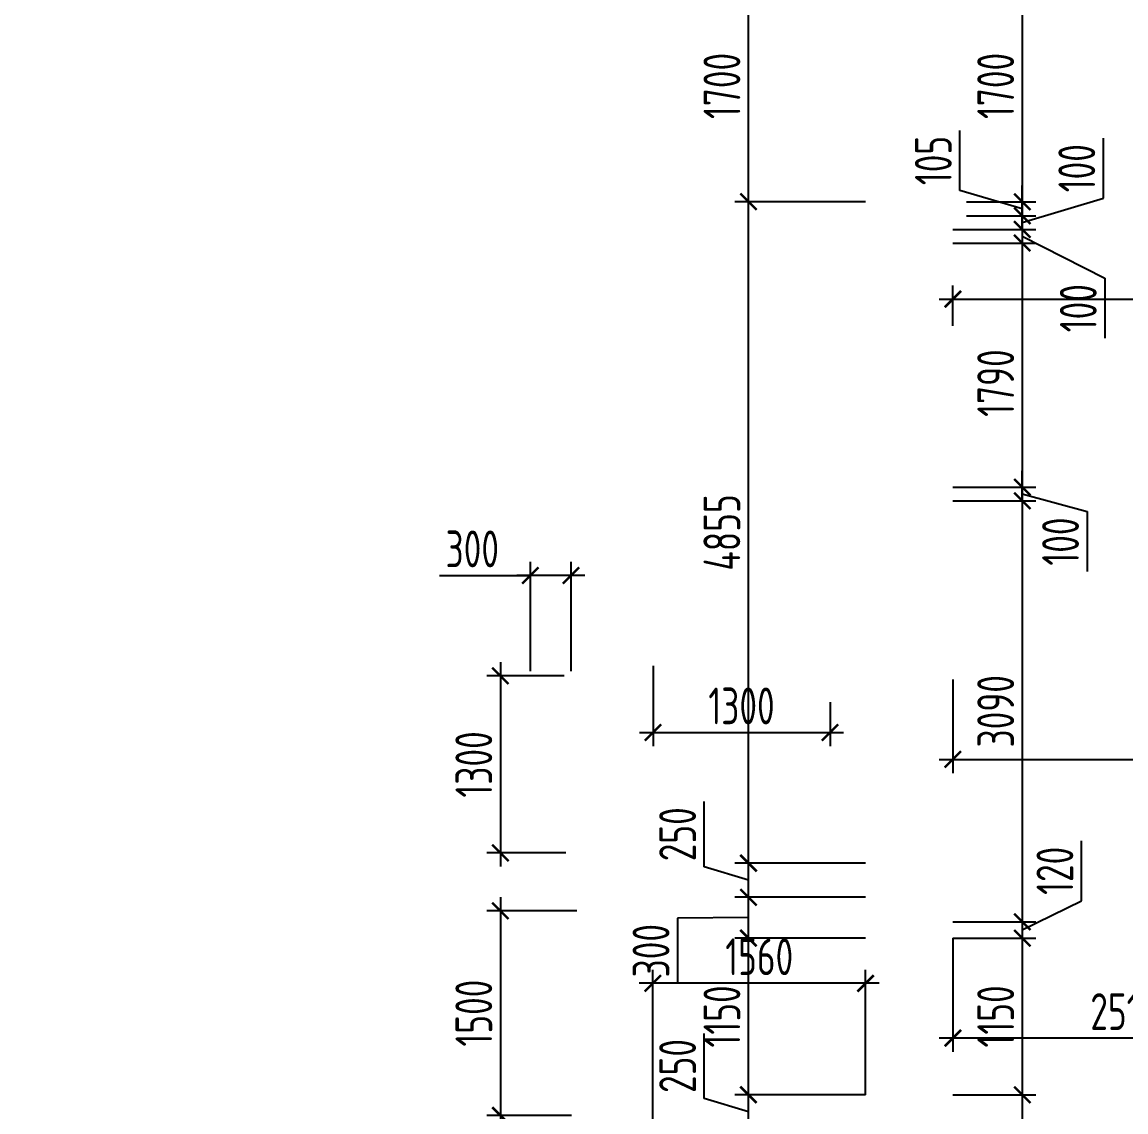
# Model space of a CAD drawing. Header units: millimetres. Extents: x -350007 to 536090, y -888 to 198380.
# Drawn here: x -218743 to -210644, y 94995 to 102994 of the extents above; entities that cross this region are included whole.
import ezdxf

# ---------------------------------------------------------------- set-up
doc = ezdxf.new("R2010")
doc.units = ezdxf.units.MM
doc.layers.add('АР_Размеры нов.', color=15, linetype='Continuous', lineweight=0)
doc.styles.add('ISOCPEUR', font='isocpeur.ttf', dxfattribs={"width": 0.7})
doc.dimstyles.new('R_100', dxfattribs={"dimtxt": 270, "dimasz": 120, "dimexe": 100, "dimexo": 0, "dimgap": 60, "dimtad": 1, "dimdec": 0, "dimrnd": 5, "dimzin": 0, "dimdsep": 46, "dimtxsty": 'ISOCPEUR', "dimblk": 'ARCHTICK', "dimcen": 0, "dimdle": 100, "dimclrd": 256, "dimclre": 256, "dimclrt": 256, "dimadec": 0, "dimazin": 0, "dimtfac": 2, "dimtdec": 0, "dimtofl": 0, "dimtmove": 1, "dimatfit": 3, "dimfxl": 1, "dimtvp": 3, "dimtolj": 1, "dimtzin": 0, "dimarcsym": 0})

# ---------------------------------------------------------------- blocks, each defined once
blk = doc.blocks.new('_ArchTick')
at = {"color": 0, "linetype": 'ByBlock', "const_width": 0.15}
blk.add_lwpolyline([(-0.5, -0.5), (0.5, 0.5)], dxfattribs=at)
blk = doc.blocks.new('*D2750')
at = {"layer": 'АР_Размеры нов.', "lineweight": -2, "ltscale": 100, "transparency": 16777216}
for p, q in [((-211404.8, 103475.4), (-211404.8, 101575.4)), ((-211763, 103375.4), (-211304.8, 103375.4)), ((-211763, 101675.4), (-211304.8, 101675.4))]:
    blk.add_line(p, q, dxfattribs=at)
at = {"layer": 'АР_Размеры нов.', "lineweight": -2, "ltscale": 100, "transparency": 16777216, "xscale": 120, "yscale": 120, "zscale": 120}
for p, rotation in [((-211404.8, 103375.4), 90), ((-211404.8, 101675.4), 270)]:
    blk.add_blockref('_ArchTick', p, dxfattribs=dict(at, rotation=rotation))
at = {"layer": 'АР_Размеры нов.', "ltscale": 100, "transparency": 16777216, "insert": (-211599.8, 102525.4), "char_height": 270, "attachment_point": 5, "rotation": 90, "style": 'ISOCPEUR'}
blk.add_mtext('\\A1;1700', dxfattribs=at)
blk = doc.blocks.new('*D2751')
at = {"layer": 'АР_Размеры нов.', "lineweight": -2, "ltscale": 100, "transparency": 16777216}
for p, q in [((-211404.8, 96370.7), (-211404.8, 95020.7)), ((-211914, 96270.7), (-211304.8, 96270.7)), ((-211914, 95120.7), (-211304.8, 95120.7))]:
    blk.add_line(p, q, dxfattribs=at)
at = {"layer": 'АР_Размеры нов.', "lineweight": -2, "ltscale": 100, "transparency": 16777216, "xscale": 120, "yscale": 120, "zscale": 120}
for p, rotation in [((-211404.8, 96270.7), 90), ((-211404.8, 95120.7), 270)]:
    blk.add_blockref('_ArchTick', p, dxfattribs=dict(at, rotation=rotation))
at = {"layer": 'АР_Размеры нов.', "ltscale": 100, "transparency": 16777216, "insert": (-211599.8, 95695.7), "char_height": 270, "attachment_point": 5, "rotation": 90, "style": 'ISOCPEUR'}
blk.add_mtext('\\A1;1150', dxfattribs=at)
blk = doc.blocks.new('*D2722')
at = {"layer": 'АР_Размеры нов.', "lineweight": -2, "ltscale": 100, "transparency": 16777216}
for p, q in [((-215233.9, 98295.1), (-215233.9, 96795.7)), ((-214766.2, 98195.1), (-215333.9, 98195.1)), ((-214753, 96895.7), (-215333.9, 96895.7))]:
    blk.add_line(p, q, dxfattribs=at)
at = {"layer": 'АР_Размеры нов.', "lineweight": -2, "ltscale": 100, "transparency": 16777216, "xscale": 120, "yscale": 120, "zscale": 120}
for p, rotation in [((-215233.9, 98195.1), 90), ((-215233.9, 96895.7), 270)]:
    blk.add_blockref('_ArchTick', p, dxfattribs=dict(at, rotation=rotation))
at = {"layer": 'АР_Размеры нов.', "ltscale": 100, "transparency": 16777216, "insert": (-215428.9, 97545.4), "char_height": 270, "attachment_point": 5, "rotation": 90, "style": 'ISOCPEUR'}
blk.add_mtext('\\A1;1300', dxfattribs=at)
blk = doc.blocks.new('*D2723')
at = {"layer": 'АР_Размеры нов.', "lineweight": -2, "ltscale": 100, "transparency": 16777216}
for p, q in [((-215233.9, 96570.4), (-215233.9, 94869.7)), ((-214672.2, 96470.4), (-215333.9, 96470.4)), ((-214712.2, 94969.7), (-215333.9, 94969.7))]:
    blk.add_line(p, q, dxfattribs=at)
at = {"layer": 'АР_Размеры нов.', "lineweight": -2, "ltscale": 100, "transparency": 16777216, "xscale": 120, "yscale": 120, "zscale": 120}
for p, rotation in [((-215233.9, 96470.4), 90), ((-215233.9, 94969.7), 270)]:
    blk.add_blockref('_ArchTick', p, dxfattribs=dict(at, rotation=rotation))
at = {"layer": 'АР_Размеры нов.', "ltscale": 100, "transparency": 16777216, "insert": (-215428.9, 95720), "char_height": 270, "attachment_point": 5, "rotation": 90, "style": 'ISOCPEUR'}
blk.add_mtext('\\A1;1500', dxfattribs=at)
blk = doc.blocks.new('*D2729')
at = {"layer": 'АР_Размеры нов.', "lineweight": -2, "ltscale": 100, "transparency": 16777216}
for p, q in [((-214114, 98268.6), (-214114, 97679.8)), ((-212815.3, 98002.2), (-212815.3, 97679.8)), ((-214214, 97779.8), (-212715.3, 97779.8))]:
    blk.add_line(p, q, dxfattribs=at)
at = {"layer": 'АР_Размеры нов.', "lineweight": -2, "ltscale": 100, "transparency": 16777216, "xscale": 120, "yscale": 120, "zscale": 120, "rotation": 180}
blk.add_blockref('_ArchTick', (-214114, 97779.8), dxfattribs=at)
at = {"layer": 'АР_Размеры нов.', "lineweight": -2, "ltscale": 100, "transparency": 16777216, "xscale": 120, "yscale": 120, "zscale": 120}
blk.add_blockref('_ArchTick', (-212815.3, 97779.8), dxfattribs=at)
at = {"layer": 'АР_Размеры нов.', "ltscale": 100, "transparency": 16777216, "insert": (-213464.7, 97974.8), "char_height": 270, "attachment_point": 5, "style": 'ISOCPEUR'}
blk.add_mtext('\\A1;1300', dxfattribs=at)
blk = doc.blocks.new('*D2798')
at = {"layer": 'АР_Размеры нов.', "lineweight": -2, "ltscale": 100, "transparency": 16777216}
for p, q in [((-215013.5, 98229), (-215013.5, 99032.5)), ((-214715.3, 98229), (-214715.3, 99032.5)), ((-215679.5, 98932.5), (-215013.5, 98932.5)), ((-214615.3, 98932.5), (-215113.5, 98932.5))]:
    blk.add_line(p, q, dxfattribs=at)
at = {"layer": 'АР_Размеры нов.', "lineweight": -2, "ltscale": 100, "transparency": 16777216, "xscale": 120, "yscale": 120, "zscale": 120, "rotation": 180}
blk.add_blockref('_ArchTick', (-215013.5, 98932.5), dxfattribs=at)
at = {"layer": 'АР_Размеры нов.', "lineweight": -2, "ltscale": 100, "transparency": 16777216, "xscale": 120, "yscale": 120, "zscale": 120}
blk.add_blockref('_ArchTick', (-214715.3, 98932.5), dxfattribs=at)
at = {"layer": 'АР_Размеры нов.', "ltscale": 100, "transparency": 16777216, "insert": (-215440, 99127.5), "char_height": 270, "attachment_point": 5, "style": 'ISOCPEUR'}
blk.add_mtext('\\A1;300', dxfattribs=at)
blk = doc.blocks.new('*D2998')
at = {"layer": 'АР_Размеры нов.', "lineweight": -2, "ltscale": 500, "transparency": 16777216}
for p, q in [((-211862.5, 101757.5), (-211862.5, 102198.8)), ((-211404.8, 101623.9), (-211862.5, 101757.5)), ((-211404.8, 101675.4), (-211404.8, 101795.4)), ((-211814, 101675.4), (-211304.8, 101675.4)), ((-211404.8, 101675.4), (-211404.8, 101572.4)), ((-211814, 101572.4), (-211304.8, 101572.4)), ((-211404.8, 101572.4), (-211404.8, 101452.4))]:
    blk.add_line(p, q, dxfattribs=at)
at = {"layer": 'АР_Размеры нов.', "lineweight": -2, "ltscale": 500, "transparency": 16777216, "xscale": 120, "yscale": 120, "zscale": 120}
for p, rotation in [((-211404.8, 101675.4), 270), ((-211404.8, 101572.4), 90)]:
    blk.add_blockref('_ArchTick', p, dxfattribs=dict(at, rotation=rotation))
at = {"layer": 'АР_Размеры нов.', "lineweight": 13, "ltscale": 500, "transparency": 16777216, "insert": (-212057.5, 101978.1), "char_height": 270, "attachment_point": 5, "rotation": 90, "style": 'ISOCPEUR'}
blk.add_mtext('\\A1;105', dxfattribs=at)
blk = doc.blocks.new('*D2999')
at = {"layer": 'АР_Размеры нов.', "lineweight": -2, "ltscale": 500, "transparency": 16777216}
for p, q in [((-211404.8, 101472.4), (-211404.8, 99480.7)), ((-211763, 101372.4), (-211304.8, 101372.4)), ((-211914, 99580.7), (-211304.8, 99580.7))]:
    blk.add_line(p, q, dxfattribs=at)
at = {"layer": 'АР_Размеры нов.', "lineweight": -2, "ltscale": 500, "transparency": 16777216, "xscale": 120, "yscale": 120, "zscale": 120}
for p, rotation in [((-211404.8, 101372.4), 90), ((-211404.8, 99580.7), 270)]:
    blk.add_blockref('_ArchTick', p, dxfattribs=dict(at, rotation=rotation))
at = {"layer": 'АР_Размеры нов.', "lineweight": 13, "ltscale": 500, "transparency": 16777216, "insert": (-211599.8, 100344.4), "char_height": 270, "attachment_point": 5, "rotation": 90, "style": 'ISOCPEUR'}
blk.add_mtext('\\A1;1790', dxfattribs=at)
blk = doc.blocks.new('*D3000')
at = {"layer": 'АР_Размеры нов.', "lineweight": -2, "ltscale": 500, "transparency": 16777216}
for p, q in [((-211404.8, 99580.7), (-211404.8, 96290.7)), ((-211763, 99480.7), (-211304.8, 99480.7)), ((-211763, 96390.7), (-211304.8, 96390.7))]:
    blk.add_line(p, q, dxfattribs=at)
at = {"layer": 'АР_Размеры нов.', "lineweight": -2, "ltscale": 500, "transparency": 16777216, "xscale": 120, "yscale": 120, "zscale": 120}
for p, rotation in [((-211404.8, 99480.7), 90), ((-211404.8, 96390.7), 270)]:
    blk.add_blockref('_ArchTick', p, dxfattribs=dict(at, rotation=rotation))
at = {"layer": 'АР_Размеры нов.', "lineweight": 13, "ltscale": 500, "transparency": 16777216, "insert": (-211599.8, 97935.7), "char_height": 270, "attachment_point": 5, "rotation": 90, "style": 'ISOCPEUR'}
blk.add_mtext('\\A1;3090', dxfattribs=at)
blk = doc.blocks.new('*D3001')
at = {"layer": 'АР_Размеры нов.', "lineweight": -2, "ltscale": 500, "transparency": 16777216}
for p, q in [((-210970.5, 96543.9), (-210970.5, 96985.2)), ((-211404.8, 96330.7), (-210970.5, 96543.9)), ((-211404.8, 96490.7), (-211404.8, 96170.7)), ((-211914, 96390.7), (-211304.8, 96390.7)), ((-211914, 96270.7), (-211304.8, 96270.7))]:
    blk.add_line(p, q, dxfattribs=at)
at = {"layer": 'АР_Размеры нов.', "lineweight": -2, "ltscale": 500, "transparency": 16777216, "xscale": 120, "yscale": 120, "zscale": 120}
for p, rotation in [((-211404.8, 96390.7), 90), ((-211404.8, 96270.7), 270)]:
    blk.add_blockref('_ArchTick', p, dxfattribs=dict(at, rotation=rotation))
at = {"layer": 'АР_Размеры нов.', "lineweight": 13, "ltscale": 500, "transparency": 16777216, "insert": (-211165.5, 96764.6), "char_height": 270, "attachment_point": 5, "rotation": 90, "style": 'ISOCPEUR'}
blk.add_mtext('\\A1;120', dxfattribs=at)
blk = doc.blocks.new('*D3002')
at = {"layer": 'АР_Размеры нов.', "lineweight": -2, "ltscale": 500, "transparency": 16777216}
for p, q in [((-211404.8, 95220.7), (-211404.8, 93520.7)), ((-211914, 95120.7), (-211304.8, 95120.7)), ((-211701, 93620.7), (-211304.8, 93620.7))]:
    blk.add_line(p, q, dxfattribs=at)
at = {"layer": 'АР_Размеры нов.', "lineweight": -2, "ltscale": 500, "transparency": 16777216, "xscale": 120, "yscale": 120, "zscale": 120}
for p, rotation in [((-211404.8, 95120.7), 90), ((-211404.8, 93620.7), 270)]:
    blk.add_blockref('_ArchTick', p, dxfattribs=dict(at, rotation=rotation))
at = {"layer": 'АР_Размеры нов.', "lineweight": 13, "ltscale": 500, "transparency": 16777216, "insert": (-211599.8, 94370.7), "char_height": 270, "attachment_point": 5, "rotation": 90, "style": 'ISOCPEUR'}
blk.add_mtext('\\A1;1500', dxfattribs=at)
blk = doc.blocks.new('*D3012')
at = {"layer": 'АР_Размеры нов.', "lineweight": -2, "ltscale": 500, "transparency": 16777216}
for p, q in [((-209398.4, 96390.7), (-209398.4, 95436.2)), ((-211914, 96270.7), (-211914, 95436.2)), ((-209298.4, 95536.2), (-212014, 95536.2))]:
    blk.add_line(p, q, dxfattribs=at)
at = {"layer": 'АР_Размеры нов.', "lineweight": -2, "ltscale": 500, "transparency": 16777216, "xscale": 120, "yscale": 120, "zscale": 120, "rotation": 180}
blk.add_blockref('_ArchTick', (-211914, 95536.2), dxfattribs=at)
at = {"layer": 'АР_Размеры нов.', "lineweight": -2, "ltscale": 500, "transparency": 16777216, "xscale": 120, "yscale": 120, "zscale": 120}
blk.add_blockref('_ArchTick', (-209398.4, 95536.2), dxfattribs=at)
at = {"layer": 'АР_Размеры нов.', "lineweight": 13, "ltscale": 500, "transparency": 16777216, "insert": (-210656.2, 95731.2), "char_height": 270, "attachment_point": 5, "style": 'ISOCPEUR'}
blk.add_mtext('\\A1;2515', dxfattribs=at)
blk = doc.blocks.new('*D3089')
at = {"layer": 'АР_Размеры нов.', "lineweight": -2, "transparency": 16777216}
for p, q in [((-211914, 98169.5), (-211914, 97482.4)), ((-208007.7, 98169.5), (-208007.7, 97482.4)), ((-212014, 97582.4), (-207907.7, 97582.4))]:
    blk.add_line(p, q, dxfattribs=at)
at = {"layer": 'АР_Размеры нов.', "lineweight": -2, "transparency": 16777216, "xscale": 120, "yscale": 120, "zscale": 120, "rotation": 180}
blk.add_blockref('_ArchTick', (-211914, 97582.4), dxfattribs=at)
at = {"layer": 'АР_Размеры нов.', "lineweight": -2, "transparency": 16777216, "xscale": 120, "yscale": 120, "zscale": 120}
blk.add_blockref('_ArchTick', (-208007.7, 97582.4), dxfattribs=at)
at = {"layer": 'АР_Размеры нов.', "transparency": 16777216, "insert": (-209960.8, 97777.4), "char_height": 270, "attachment_point": 5, "style": 'ISOCPEUR'}
blk.add_mtext('\\A1;3905', dxfattribs=at)
blk = doc.blocks.new('*D4010')
at = {"layer": 'АР_Размеры нов.', "lineweight": -2, "transparency": 16777216}
for p, q in [((-210809.8, 101700.9), (-210809.8, 102142.2)), ((-211404.8, 101522.4), (-210809.8, 101700.9)), ((-211404.8, 101572.4), (-211404.8, 101692.4)), ((-211814, 101572.4), (-211304.8, 101572.4)), ((-211404.8, 101572.4), (-211404.8, 101472.4)), ((-211914, 101472.4), (-211304.8, 101472.4)), ((-211404.8, 101472.4), (-211404.8, 101352.4))]:
    blk.add_line(p, q, dxfattribs=at)
at = {"layer": 'АР_Размеры нов.', "lineweight": -2, "transparency": 16777216, "xscale": 120, "yscale": 120, "zscale": 120}
for p, rotation in [((-211404.8, 101572.4), 270), ((-211404.8, 101472.4), 90)]:
    blk.add_blockref('_ArchTick', p, dxfattribs=dict(at, rotation=rotation))
at = {"layer": 'АР_Размеры нов.', "transparency": 16777216, "insert": (-211004.8, 101921.6), "char_height": 270, "attachment_point": 5, "rotation": 90, "style": 'ISOCPEUR'}
blk.add_mtext('\\A1;100', dxfattribs=at)
blk = doc.blocks.new('*D4011')
at = {"layer": 'АР_Размеры нов.', "lineweight": -2, "transparency": 16777216}
for p, q in [((-211404.8, 101472.4), (-211404.8, 101592.4)), ((-211914, 101472.4), (-211304.8, 101472.4)), ((-211404.8, 101472.4), (-211404.8, 101372.4)), ((-211404.8, 101422.4), (-210798.9, 101114.9)), ((-211914, 101372.4), (-211304.8, 101372.4)), ((-211404.8, 101372.4), (-211404.8, 101252.4)), ((-210798.9, 101114.9), (-210798.9, 100673.6))]:
    blk.add_line(p, q, dxfattribs=at)
at = {"layer": 'АР_Размеры нов.', "lineweight": -2, "transparency": 16777216, "xscale": 120, "yscale": 120, "zscale": 120}
for p, rotation in [((-211404.8, 101472.4), 270), ((-211404.8, 101372.4), 90)]:
    blk.add_blockref('_ArchTick', p, dxfattribs=dict(at, rotation=rotation))
at = {"layer": 'АР_Размеры нов.', "transparency": 16777216, "insert": (-210993.9, 100894.2), "char_height": 270, "attachment_point": 5, "rotation": 90, "style": 'ISOCPEUR'}
blk.add_mtext('\\A1;100', dxfattribs=at)
blk = doc.blocks.new('*D4032')
at = {"layer": 'АР_Размеры нов.', "lineweight": -2, "transparency": 16777216}
for p, q in [((-211914, 100763.9), (-211914, 101060.5)), ((-208007.7, 100653.4), (-208007.7, 101060.5)), ((-212014, 100960.5), (-207907.7, 100960.5))]:
    blk.add_line(p, q, dxfattribs=at)
at = {"layer": 'АР_Размеры нов.', "lineweight": -2, "transparency": 16777216, "xscale": 120, "yscale": 120, "zscale": 120, "rotation": 180}
blk.add_blockref('_ArchTick', (-211914, 100960.5), dxfattribs=at)
at = {"layer": 'АР_Размеры нов.', "lineweight": -2, "transparency": 16777216, "xscale": 120, "yscale": 120, "zscale": 120}
blk.add_blockref('_ArchTick', (-208007.7, 100960.5), dxfattribs=at)
at = {"layer": 'АР_Размеры нов.', "transparency": 16777216, "insert": (-209960.9, 101155.5), "char_height": 270, "attachment_point": 5, "style": 'ISOCPEUR'}
blk.add_mtext('\\A1;3905', dxfattribs=at)
blk = doc.blocks.new('*D4037')
at = {"layer": 'АР_Размеры нов.', "lineweight": -2, "transparency": 16777216}
for p, q in [((-211404.8, 99580.7), (-211404.8, 99700.7)), ((-211914, 99580.7), (-211304.8, 99580.7)), ((-211404.8, 99480.7), (-211404.8, 99580.7)), ((-211914, 99480.7), (-211304.8, 99480.7)), ((-211404.8, 99530.7), (-210928.9, 99401.9)), ((-211404.8, 99480.7), (-211404.8, 99360.7)), ((-210928.9, 99401.9), (-210928.9, 98960.6))]:
    blk.add_line(p, q, dxfattribs=at)
at = {"layer": 'АР_Размеры нов.', "lineweight": -2, "transparency": 16777216, "xscale": 120, "yscale": 120, "zscale": 120}
for p, rotation in [((-211404.8, 99580.7), 270), ((-211404.8, 99480.7), 90)]:
    blk.add_blockref('_ArchTick', p, dxfattribs=dict(at, rotation=rotation))
at = {"layer": 'АР_Размеры нов.', "transparency": 16777216, "insert": (-211123.9, 99181.3), "char_height": 270, "attachment_point": 5, "rotation": 90, "style": 'ISOCPEUR'}
blk.add_mtext('\\A1;100', dxfattribs=at)
blk = doc.blocks.new('*D7123')
at = {"layer": 'АР_Размеры нов.', "lineweight": -2, "transparency": 16777216}
for p, q in [((-213738.5, 95092.3), (-213738.5, 95571.4)), ((-213413.5, 94768.9), (-213413.5, 95220.7)), ((-213413.5, 94994.8), (-213738.5, 95092.3)), ((-212554, 95120.7), (-213513.5, 95120.7)), ((-212554, 94868.9), (-213513.5, 94868.9))]:
    blk.add_line(p, q, dxfattribs=at)
at = {"layer": 'АР_Размеры нов.', "lineweight": -2, "transparency": 16777216, "xscale": 120, "yscale": 120, "zscale": 120}
for p, rotation in [((-213413.5, 95120.7), 90), ((-213413.5, 94868.9), 270)]:
    blk.add_blockref('_ArchTick', p, dxfattribs=dict(at, rotation=rotation))
at = {"layer": 'АР_Размеры нов.', "transparency": 16777216, "insert": (-213933.5, 95331.9), "char_height": 270, "attachment_point": 5, "rotation": 90, "style": 'ISOCPEUR'}
blk.add_mtext('\\A1;250', dxfattribs=at)
blk = doc.blocks.new('*D7124')
at = {"layer": 'АР_Размеры нов.', "lineweight": -2, "transparency": 16777216}
for p, q in [((-213413.5, 95020.7), (-213413.5, 96370.7)), ((-212554, 96270.7), (-213513.5, 96270.7)), ((-212554, 95120.7), (-213513.5, 95120.7))]:
    blk.add_line(p, q, dxfattribs=at)
at = {"layer": 'АР_Размеры нов.', "lineweight": -2, "transparency": 16777216, "xscale": 120, "yscale": 120, "zscale": 120}
for p, rotation in [((-213413.5, 96270.7), 90), ((-213413.5, 95120.7), 270)]:
    blk.add_blockref('_ArchTick', p, dxfattribs=dict(at, rotation=rotation))
at = {"layer": 'АР_Размеры нов.', "transparency": 16777216, "insert": (-213608.5, 95695.7), "char_height": 270, "attachment_point": 5, "rotation": 90, "style": 'ISOCPEUR'}
blk.add_mtext('\\A1;1150', dxfattribs=at)
blk = doc.blocks.new('*D7125')
at = {"layer": 'АР_Размеры нов.', "lineweight": -2, "transparency": 16777216}
for p, q in [((-213413.5, 96170.7), (-213413.5, 96670.7)), ((-212554, 96570.7), (-213513.5, 96570.7)), ((-213413.5, 96420.7), (-213933.5, 96417.8)), ((-213933.5, 96417.8), (-213933.5, 95938.7)), ((-212554, 96270.7), (-213513.5, 96270.7))]:
    blk.add_line(p, q, dxfattribs=at)
at = {"layer": 'АР_Размеры нов.', "lineweight": -2, "transparency": 16777216, "xscale": 120, "yscale": 120, "zscale": 120}
for p, rotation in [((-213413.5, 96570.7), 90), ((-213413.5, 96270.7), 270)]:
    blk.add_blockref('_ArchTick', p, dxfattribs=dict(at, rotation=rotation))
at = {"layer": 'АР_Размеры нов.', "transparency": 16777216, "insert": (-214128.5, 96178.3), "char_height": 270, "attachment_point": 5, "rotation": 90, "style": 'ISOCPEUR'}
blk.add_mtext('\\A1;300', dxfattribs=at)
blk = doc.blocks.new('*D7126')
at = {"layer": 'АР_Размеры нов.', "lineweight": -2, "transparency": 16777216}
for p, q in [((-213738.5, 96793.2), (-213738.5, 97272.3)), ((-213413.5, 96470.7), (-213413.5, 96920.7)), ((-213413.5, 96695.7), (-213738.5, 96793.2)), ((-212555, 96820.7), (-213513.5, 96820.7)), ((-212554, 96570.7), (-213513.5, 96570.7))]:
    blk.add_line(p, q, dxfattribs=at)
at = {"layer": 'АР_Размеры нов.', "lineweight": -2, "transparency": 16777216, "xscale": 120, "yscale": 120, "zscale": 120}
for p, rotation in [((-213413.5, 96820.7), 90), ((-213413.5, 96570.7), 270)]:
    blk.add_blockref('_ArchTick', p, dxfattribs=dict(at, rotation=rotation))
at = {"layer": 'АР_Размеры нов.', "transparency": 16777216, "insert": (-213933.5, 97032.8), "char_height": 270, "attachment_point": 5, "rotation": 90, "style": 'ISOCPEUR'}
blk.add_mtext('\\A1;250', dxfattribs=at)
blk = doc.blocks.new('*D7127')
at = {"layer": 'АР_Размеры нов.', "lineweight": -2, "transparency": 16777216}
for p, q in [((-213413.5, 96720.7), (-213413.5, 101775.4)), ((-212554, 101675.4), (-213513.5, 101675.4)), ((-212555, 96820.7), (-213513.5, 96820.7))]:
    blk.add_line(p, q, dxfattribs=at)
at = {"layer": 'АР_Размеры нов.', "lineweight": -2, "transparency": 16777216, "xscale": 120, "yscale": 120, "zscale": 120}
for p, rotation in [((-213413.5, 101675.4), 90), ((-213413.5, 96820.7), 270)]:
    blk.add_blockref('_ArchTick', p, dxfattribs=dict(at, rotation=rotation))
at = {"layer": 'АР_Размеры нов.', "transparency": 16777216, "insert": (-213608.5, 99248), "char_height": 270, "attachment_point": 5, "rotation": 90, "style": 'ISOCPEUR'}
blk.add_mtext('\\A1;4855', dxfattribs=at)
blk = doc.blocks.new('*D7128')
at = {"layer": 'АР_Размеры нов.', "lineweight": -2, "transparency": 16777216}
for p, q in [((-213413.5, 101575.4), (-213413.5, 103475.4)), ((-212554, 103375.4), (-213513.5, 103375.4)), ((-212554, 101675.4), (-213513.5, 101675.4))]:
    blk.add_line(p, q, dxfattribs=at)
at = {"layer": 'АР_Размеры нов.', "lineweight": -2, "transparency": 16777216, "xscale": 120, "yscale": 120, "zscale": 120}
for p, rotation in [((-213413.5, 103375.4), 90), ((-213413.5, 101675.4), 270)]:
    blk.add_blockref('_ArchTick', p, dxfattribs=dict(at, rotation=rotation))
at = {"layer": 'АР_Размеры нов.', "transparency": 16777216, "insert": (-213608.5, 102525.4), "char_height": 270, "attachment_point": 5, "rotation": 90, "style": 'ISOCPEUR'}
blk.add_mtext('\\A1;1700', dxfattribs=at)
blk = doc.blocks.new('*D7171')
at = {"layer": 'АР_Размеры нов.', "lineweight": -2, "transparency": 16777216}
for p, q in [((-301542.1, 115210.7), (-301542.1, 114752.6)), ((-301341.3, 115050.7), (-301341.3, 114752.6)), ((-301642.1, 114852.6), (-301241.3, 114852.6)), ((-301441.7, 114852.6), (-301263.2, 114257.6)), ((-301263.2, 114257.6), (-300784.1, 114257.6)), ((-182483.9, 67738.2), (-182925.2, 67738.2)), ((-182493.8, 67218.2), (-182483.9, 67738.2)), ((-182543.8, 66845.6), (-182543.8, 67318.2)), ((-182443.8, 66845.6), (-182443.8, 67318.2)), ((-182543.8, 67218.2), (-182663.8, 67218.2)), ((-182443.8, 67218.2), (-182543.8, 67218.2)), ((-182443.8, 67218.2), (-182323.8, 67218.2))]:
    blk.add_line(p, q, dxfattribs=at)
at = {"layer": 'АР_Размеры нов.', "lineweight": -2, "transparency": 16777216, "xscale": 120, "yscale": 120, "zscale": 120, "rotation": 180}
for p in [(-301542.1, 114852.6), (-182443.8, 67218.2)]:
    blk.add_blockref('_ArchTick', p, dxfattribs=at)
at = {"layer": 'АР_Размеры нов.', "lineweight": -2, "transparency": 16777216, "xscale": 120, "yscale": 120, "zscale": 120}
for p in [(-301341.3, 114852.6), (-182543.8, 67218.2)]:
    blk.add_blockref('_ArchTick', p, dxfattribs=at)
at = {"layer": 'АР_Размеры нов.', "transparency": 16777216, "char_height": 270, "attachment_point": 5, "style": 'ISOCPEUR'}
for s, insert in [('\\A1;200', (-301023.6, 114452.6)), ('\\A1;100', (-182704.5, 67933.2))]:
    blk.add_mtext(s, dxfattribs=dict(at, insert=insert))
blk = doc.blocks.new('*D7181')
at = {"layer": 'АР_Размеры нов.', "lineweight": -2, "transparency": 16777216}
for p, q in [((-214115.3, 94868.9), (-214115.3, 96038.7)), ((-212554, 95120.7), (-212554, 96038.7)), ((-212454, 95938.7), (-214215.3, 95938.7))]:
    blk.add_line(p, q, dxfattribs=at)
at = {"layer": 'АР_Размеры нов.', "lineweight": -2, "transparency": 16777216, "xscale": 120, "yscale": 120, "zscale": 120, "rotation": 180}
blk.add_blockref('_ArchTick', (-214115.3, 95938.7), dxfattribs=at)
at = {"layer": 'АР_Размеры нов.', "lineweight": -2, "transparency": 16777216, "xscale": 120, "yscale": 120, "zscale": 120}
blk.add_blockref('_ArchTick', (-212554, 95938.7), dxfattribs=at)
at = {"layer": 'АР_Размеры нов.', "transparency": 16777216, "insert": (-213334.7, 96133.7), "char_height": 270, "attachment_point": 5, "style": 'ISOCPEUR'}
blk.add_mtext('\\A1;1560', dxfattribs=at)
blk = doc.blocks.new('*D7184')
at = {"layer": 'АР_Размеры нов.', "lineweight": -2, "transparency": 16777216}
for p, q in [((-186100.2, 131670.6), (-186002.7, 131995.6)), ((-186002.7, 131995.6), (-185655.9, 131995.6)), ((-186145.2, 131370.7), (-186145.2, 131770.6)), ((-186055.2, 131530.7), (-186055.2, 131770.6)), ((-186145.2, 131670.6), (-186265.2, 131670.6)), ((-186145.2, 131670.6), (-186055.2, 131670.6)), ((-186055.2, 131670.6), (-185935.2, 131670.6)), ((-281863.4, 59884.7), (-281863.4, 59308.8)), ((-281179, 59884.7), (-281179, 59308.8)), ((-281963.4, 59408.8), (-281079, 59408.8))]:
    blk.add_line(p, q, dxfattribs=at)
at = {"layer": 'АР_Размеры нов.', "lineweight": -2, "transparency": 16777216, "xscale": 120, "yscale": 120, "zscale": 120}
for p in [(-186145.2, 131670.6), (-281179, 59408.8)]:
    blk.add_blockref('_ArchTick', p, dxfattribs=at)
at = {"layer": 'АР_Размеры нов.', "lineweight": -2, "transparency": 16777216, "xscale": 120, "yscale": 120, "zscale": 120, "rotation": 180}
for p in [(-186055.2, 131670.6), (-281863.4, 59408.8)]:
    blk.add_blockref('_ArchTick', p, dxfattribs=at)
at = {"layer": 'АР_Размеры нов.', "transparency": 16777216, "char_height": 270, "attachment_point": 5, "style": 'ISOCPEUR'}
for s, insert in [('\\A1;90', (-185829.3, 132190.6)), ('\\A1;685', (-281521.2, 59603.8))]:
    blk.add_mtext(s, dxfattribs=dict(at, insert=insert))
blk = doc.blocks.new('*D7185')
at = {"layer": 'АР_Размеры нов.', "lineweight": -2, "transparency": 16777216}
for p, q in [((-152915.4, 120873.4), (-152915.4, 121314.7)), ((-153510.4, 120694.9), (-152915.4, 120873.4)), ((-153510.4, 120520.7), (-153510.4, 120869.1)), ((-154303.9, 120769.1), (-153410.4, 120769.1)), ((-154463.9, 120620.7), (-153410.4, 120620.7)), ((-280686, 59784.7), (-280686, 60786.4)), ((-281179, 60686.4), (-280586, 60686.4)), ((-281179, 59884.7), (-280586, 59884.7))]:
    blk.add_line(p, q, dxfattribs=at)
at = {"layer": 'АР_Размеры нов.', "lineweight": -2, "transparency": 16777216, "xscale": 120, "yscale": 120, "zscale": 120}
for p, rotation in [((-153510.4, 120769.1), 90), ((-153510.4, 120620.7), 270), ((-280686, 60686.4), 90), ((-280686, 59884.7), 270)]:
    blk.add_blockref('_ArchTick', p, dxfattribs=dict(at, rotation=rotation))
at = {"layer": 'АР_Размеры нов.', "transparency": 16777216, "char_height": 270, "attachment_point": 5, "rotation": 90, "style": 'ISOCPEUR'}
for s, insert in [('\\A1;150', (-153110.4, 121094.1)), ('\\A1;800', (-280881, 60285.5))]:
    blk.add_mtext(s, dxfattribs=dict(at, insert=insert))
blk = doc.blocks.new('*D7186')
at = {"layer": 'АР_Размеры нов.', "lineweight": -2, "transparency": 16777216}
for p, q in [((-172392.8, 113364.4), (-172392.8, 115310.7)), ((-171328.9, 115210.7), (-172492.8, 115210.7)), ((-171328.9, 113464.4), (-172492.8, 113464.4)), ((-280686, 59984.7), (-280686, 55406)), ((-281179, 59884.7), (-280586, 59884.7)), ((-281179, 55506), (-280586, 55506))]:
    blk.add_line(p, q, dxfattribs=at)
at = {"layer": 'АР_Размеры нов.', "lineweight": -2, "transparency": 16777216, "xscale": 120, "yscale": 120, "zscale": 120}
for p, rotation in [((-172392.8, 115210.7), 90), ((-172392.8, 113464.4), 270), ((-280686, 59884.7), 90), ((-280686, 55506), 270)]:
    blk.add_blockref('_ArchTick', p, dxfattribs=dict(at, rotation=rotation))
at = {"layer": 'АР_Размеры нов.', "transparency": 16777216, "char_height": 270, "attachment_point": 5, "rotation": 90, "style": 'ISOCPEUR'}
for s, insert in [('\\A1;1745', (-172587.8, 114337.6)), ('\\A1;4380', (-280881, 57695.3))]:
    blk.add_mtext(s, dxfattribs=dict(at, insert=insert))

msp = doc.modelspace()

# ---------------------------------------------------------------- dimensions: what is measured, and where the dimension line sits
at = {"layer": 'АР_Размеры нов.'}
for base, p1, p2, picture, middle in [((-186055.2, 131670.6), (-186145.2, 131370.7), (-186055.2, 131530.7), '*D7184', (-185942.7, 132190.6)), ((-281179, 59408.8), (-281863.4, 59884.7), (-281179, 59884.7), '*D7184', (-281521.2, 59603.8)), ((-301341.3, 114852.6), (-301542.1, 115210.7), (-301341.3, 115050.7), '*D7171', (-301203.2, 114452.6)), ((-208007.7, 100960.5), (-211914, 100763.9), (-208007.7, 100653.4), '*D4032', (-209960.9, 101155.5)), ((-208007.7, 97582.4), (-211914, 98169.5), (-208007.7, 98169.5), '*D3089', (-209960.8, 97777.4)), ((-214115.3, 95938.7), (-212554, 95120.7), (-214115.3, 94868.9), '*D7181', (-213334.7, 96133.7))]:
    dim = msp.add_linear_dim(base=base, p1=p1, p2=p2, dimstyle='R_100', override={"dimpost": '\\X'}, dxfattribs=at)
    dim.commit()
    dim.dimension.update_dxf_attribs({"geometry": picture, "text_midpoint": middle})
for base, p1, p2, override, picture, middle in [((-153510.4, 120769.1), (-154463.9, 120620.7), (-154303.9, 120769.1), {"dimpost": '\\X'}, '*D7185', (-153110.4, 120933.4)), ((-280686, 60686.4), (-281179, 59884.7), (-281179, 60686.4), {"dimpost": '\\X'}, '*D7185', (-280881, 60285.5)), ((-172392.8, 115210.7), (-171328.9, 113464.4), (-171328.9, 115210.7), {"dimpost": '\\X'}, '*D7186', (-172587.8, 114337.6)), ((-280686, 55506), (-281179, 59884.7), (-281179, 55506), {"dimpost": '\\X'}, '*D7186', (-280881, 57695.3)), ((-213413.5, 103375.4), (-212554, 101675.4), (-212554, 103375.4), {"dimpost": '\\X'}, '*D7128', (-213608.5, 102525.4)), ((-211404.8, 101472.4), (-211814, 101572.4, 0.6), (-211914, 101472.4), {"dimpost": '\\X', "dimfxl": 300, "dimarcsym": 1}, '*D4010', (-211004.8, 101760.9)), ((-213413.5, 101675.4), (-212555, 96820.7), (-212554, 101675.4), {"dimpost": '\\X'}, '*D7127', (-213608.5, 99248)), ((-213413.5, 96820.7), (-212554, 96570.7), (-212555, 96820.7), {"dimpost": '\\X'}, '*D7126', (-213933.5, 96853.2)), ((-213413.5, 96270.7), (-212554, 95120.7), (-212554, 96270.7), {"dimpost": '\\X'}, '*D7124', (-213608.5, 95695.7)), ((-213413.5, 95120.7), (-212554, 94868.9), (-212554, 95120.7), {"dimpost": '\\X'}, '*D7123', (-213933.5, 95152.3))]:
    dim = msp.add_linear_dim(base=base, p1=p1, p2=p2, angle=90, dimstyle='R_100', override=override, dxfattribs=at)
    dim.commit()
    dim.dimension.update_dxf_attribs({"geometry": picture, "text_midpoint": middle})
dim = msp.add_linear_dim(base=(-182543.8, 67218.2), p1=(-182443.8, 66845.6), p2=(-182543.8, 66845.6), dimstyle='R_100', override={"dimpost": '\\X'}, dxfattribs=at)
dim.commit()
dim.dimension.update_dxf_attribs({"geometry": '*D7171', "text_midpoint": (-182543.9, 67738.2), "dimtype": 160})
at = {"layer": 'АР_Размеры нов.', "ltscale": 100}
for base, p1, p2, picture, middle in [((-211404.8, 101675.4), (-211763, 103375.4), (-211763, 101675.4), '*D2750', (-211599.8, 102525.4)), ((-215233.9, 96895.7), (-214766.2, 98195.1), (-214753, 96895.7), '*D2722', (-215428.9, 97545.4)), ((-215233.9, 94969.7), (-214672.2, 96470.4), (-214712.2, 94969.7), '*D2723', (-215428.9, 95720)), ((-211404.8, 95120.7), (-211914, 96270.7), (-211914, 95120.7), '*D2751', (-211599.8, 95695.7))]:
    dim = msp.add_linear_dim(base=base, p1=p1, p2=p2, angle=90, dimstyle='R_100', override={"dimpost": '\\X', "dimfxl": 300, "dimarcsym": 1}, dxfattribs=at)
    dim.commit()
    dim.dimension.update_dxf_attribs({"geometry": picture, "text_midpoint": middle})
at = {"layer": 'АР_Размеры нов.', "lineweight": 13, "ltscale": 500}
for base, p1, p2, override, picture, middle in [((-211404.8, 101572.4), (-211814, 101675.4, 0.6), (-211814, 101572.4, 0.6), {"dimpost": '\\X', "dimfxl": 300, "dimarcsym": 1}, '*D2998', (-211862.5, 101817.5)), ((-211404.8, 99580.7), (-211763, 101372.4), (-211914, 99580.7), {"dimpost": '\\X'}, '*D2999', (-211404.8, 100344.4)), ((-211404.8, 96270.7), (-211914, 96390.7), (-211914, 96270.7), {"dimpost": '\\X'}, '*D3001', (-210970.5, 96603.9))]:
    dim = msp.add_linear_dim(base=base, p1=p1, p2=p2, angle=90, dimstyle='R_100', override=override, dxfattribs=at)
    dim.commit()
    dim.dimension.update_dxf_attribs({"geometry": picture, "text_midpoint": middle, "dimtype": 160})
at = {"layer": 'АР_Размеры нов.'}
for base, p1, p2, override, picture, middle in [((-211404.8, 101372.4), (-211914, 101472.4), (-211914, 101372.4), {"dimpost": '\\X', "dimfxl": 300, "dimarcsym": 1}, '*D4011', (-210798.9, 101054.9)), ((-211404.8, 99580.7), (-211914, 99480.7), (-211914, 99580.7), {"dimpost": '\\X'}, '*D4037', (-210928.9, 99341.9)), ((-213413.5, 96570.7), (-212554, 96270.7), (-212554, 96570.7), {"dimpost": '\\X'}, '*D7125', (-213933.5, 96357.8))]:
    dim = msp.add_linear_dim(base=base, p1=p1, p2=p2, angle=90, dimstyle='R_100', override=override, dxfattribs=at)
    dim.commit()
    dim.dimension.update_dxf_attribs({"geometry": picture, "text_midpoint": middle, "dimtype": 160})
at = {"layer": 'АР_Размеры нов.', "lineweight": 13, "ltscale": 500}
for base, p1, p2, override, picture, middle in [((-211404.8, 96390.7), (-211763, 99480.7), (-211763, 96390.7), {"dimpost": '\\X'}, '*D3000', (-211599.8, 97935.7)), ((-211404.8, 93620.7), (-211914, 95120.7), (-211701, 93620.7), {"dimpost": '\\X', "dimfxl": 300, "dimarcsym": 1}, '*D3002', (-211599.8, 94370.7))]:
    dim = msp.add_linear_dim(base=base, p1=p1, p2=p2, angle=90, dimstyle='R_100', override=override, dxfattribs=at)
    dim.commit()
    dim.dimension.update_dxf_attribs({"geometry": picture, "text_midpoint": middle})
at = {"layer": 'АР_Размеры нов.', "ltscale": 100}
dim = msp.add_linear_dim(base=(-215013.5, 98932.5), p1=(-214715.3, 98229), p2=(-215013.5, 98229), dimstyle='R_100', override={"dimpost": '\\X', "dimfxl": 300, "dimarcsym": 1}, dxfattribs=at)
dim.commit()
dim.dimension.update_dxf_attribs({"geometry": '*D2798', "text_midpoint": (-215440, 98782), "dimtype": 160})
dim = msp.add_linear_dim(base=(-212815.3, 97779.8), p1=(-214114, 98268.6), p2=(-212815.3, 98002.2, 0), dimstyle='R_100', override={"dimpost": '\\X', "dimfxl": 2.5, "dimarcsym": 1}, dxfattribs=at)
dim.commit()
dim.dimension.update_dxf_attribs({"geometry": '*D2729', "text_midpoint": (-213464.7, 97974.8)})
at = {"layer": 'АР_Размеры нов.', "lineweight": 13, "ltscale": 500}
dim = msp.add_linear_dim(base=(-211914, 95536.2), p1=(-209398.4, 96390.7), p2=(-211914, 96270.7), dimstyle='R_100', override={"dimpost": '\\X', "dimfxl": 300, "dimarcsym": 1}, dxfattribs=at)
dim.commit()
dim.dimension.update_dxf_attribs({"geometry": '*D3012', "text_midpoint": (-210656.2, 95731.2)})

doc.saveas('drawing.dxf')
